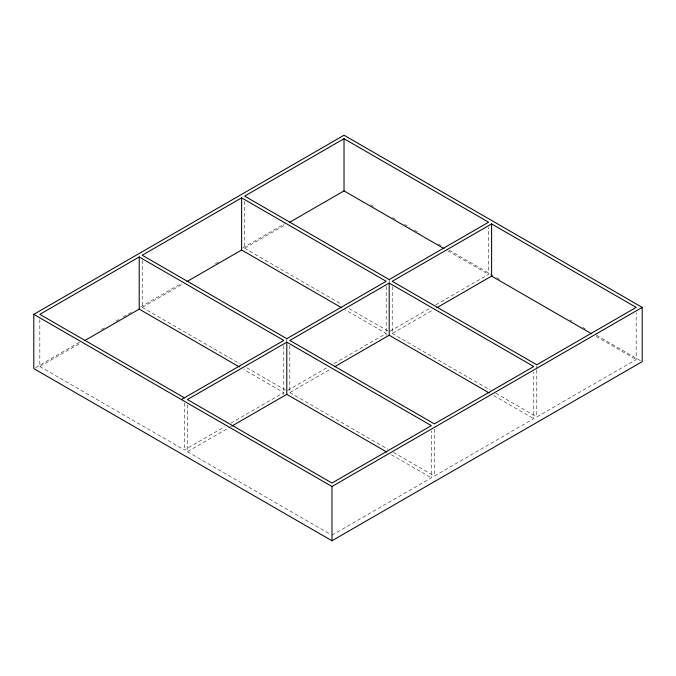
<?xml version="1.0" encoding="UTF-8"?>
<svg xmlns="http://www.w3.org/2000/svg" width="676" height="676" viewBox="0 0 676 676"><rect width="100%" height="100%" fill="white"/><g stroke="black" fill="none" stroke-linecap="round" stroke-linejoin="round"><path stroke-width="0.51" stroke-dasharray="3.38 2.54" d="M35.625 367.55L79.422 342.267M101.316 329.626L104.966 327.514M115.917 321.193L119.567 319.089M123.218 316.976L131.431 312.236M140.557 306.972L181.616 283.269M215.374 263.775L219.024 261.671M242.743 247.974L284.714 223.739M39.825 319.571L39.825 366.519L80.858 342.825M142.23 260.446L142.23 307.394L183.264 283.709M244.627 201.321L244.627 248.269L285.669 224.584M39.825 366.519L184.396 449.988L224.516 426.818M230.896 423.134L283.785 392.604L243.782 369.502M287.714 390.339L326.922 367.702M334.214 363.485L386.19 333.479L345.275 309.853M390.111 331.215L429.328 308.577M435.707 304.893L488.596 274.355L488.596 227.406M187.404 404.772L187.404 451.72L231.175 426.455M289.81 345.647L289.81 392.604L329.93 369.434M392.215 286.531L392.215 333.479L432.336 310.318M331.975 535.189L431.373 477.805L431.373 430.857M393.466 452.447L434.381 476.065L533.77 418.689L533.77 371.732M495.871 393.322L536.786 416.948L636.175 359.564L636.175 312.608M370.549 204.811L373.296 206.4M392.502 217.486L396.161 219.599M404.392 224.347L409.876 227.516M414.456 230.161L419.94 233.33M438.234 243.892L441.893 246.005M449.21 250.23L493.108 275.571M496.767 277.684L500.426 279.796M569.944 319.934L571.769 320.99M582.746 327.328L585.492 328.908M596.469 335.245L640.375 360.595M447.681 250.737L488.596 274.355M596.173 336.462L636.175 359.564M244.627 248.269L341.921 304.445M349.196 308.645L388.294 331.215M392.215 333.479L490.413 390.17M493.767 395.587L533.77 418.689M142.23 307.394L240.428 364.094M246.791 367.761L285.889 390.339M289.81 392.604L388.007 449.295M391.362 454.711L431.373 477.805M187.404 451.72L330.158 534.141M536.786 365.826L536.786 368.952M536.786 369.992L536.786 416.948M434.381 429.116L434.381 476.065M389.199 279.577L389.199 282.703M386.19 286.531L386.19 335.566M286.801 338.693L286.801 341.828M283.785 345.647L283.785 394.691M184.396 403.031L184.396 449.988"/><path stroke-width="1.01" d="M33.8 314.348L344.025 135.242L642.2 307.394L642.2 361.652L331.975 540.758L33.8 368.606L33.8 314.348L331.975 486.5L642.2 307.394M181.379 399.558L283.785 340.434L139.214 256.964L39.825 314.348L184.396 397.818M241.619 197.848L142.23 255.232L286.801 338.693L386.19 281.309L241.619 197.848L241.619 250.01L341.634 307.757M344.025 138.724L244.627 196.108L389.199 279.577L488.596 222.193L344.025 138.724L344.025 190.894L444.039 248.633M84.508 340.721L139.214 309.135L239.236 366.882M186.906 281.596L241.619 250.01M289.311 222.48L344.025 190.894M286.801 342.174L187.404 399.558L331.975 483.027L431.373 425.643L286.801 342.174L286.801 394.345L386.816 452.083M389.199 283.05L289.81 340.434L434.381 423.903L533.77 366.519L389.199 283.05L389.199 335.22L489.221 392.959M491.604 223.925L392.215 281.309L536.786 364.778L636.175 307.394L491.604 223.925L491.604 276.095L591.627 333.843M232.088 425.931L286.801 394.345M334.493 366.806L389.199 335.22M436.899 307.681L491.604 276.095M331.975 486.5L331.975 540.758M139.214 256.964L139.214 309.135"/></g></svg>
